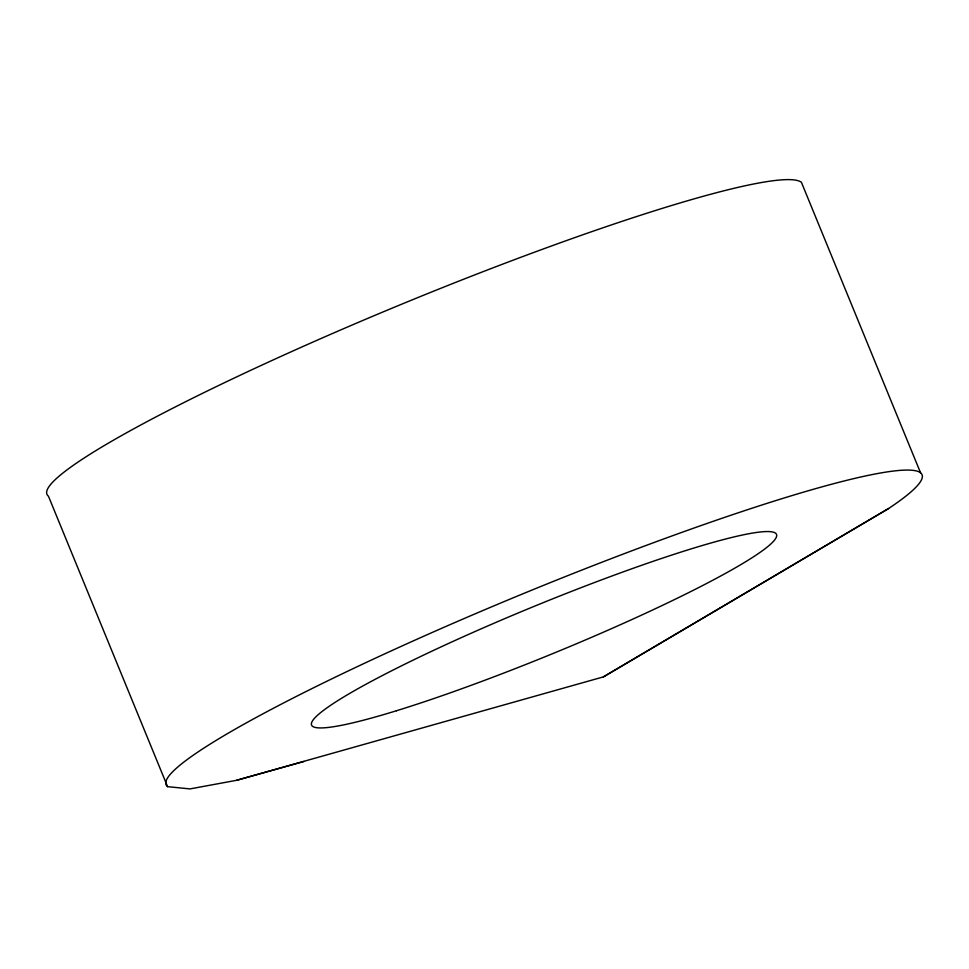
<?xml version="1.0" encoding="UTF-8"?>
<svg xmlns="http://www.w3.org/2000/svg" width="969" height="969" viewBox="0 0 969 969"><rect width="100%" height="100%" fill="white"/><g stroke="black" fill="none" stroke-linecap="round" stroke-linejoin="round"><path stroke-width="1.45" d="M167.576 786.658A408.53 41.279 -22.3 0 1 605.782 560.736A408.53 41.279 -22.3 0 1 888.597 508.519L603.408 676.883L236.509 780.324L189.972 788.911L167.576 786.658L48.45 496.201A408.53 41.279 -22.3 0 1 387.951 309.886A408.53 41.279 -22.3 0 1 801.424 182.342L920.55 472.799M603.408 676.883L888.597 508.519M236.509 780.324L304 761.477M396.442 710.749A251.225 25.388 -22.3 0 0 773.577 541.199A251.225 25.388 -22.3 0 0 462.177 637.251A251.225 25.388 -22.3 0 0 396.442 710.749"/></g></svg>
